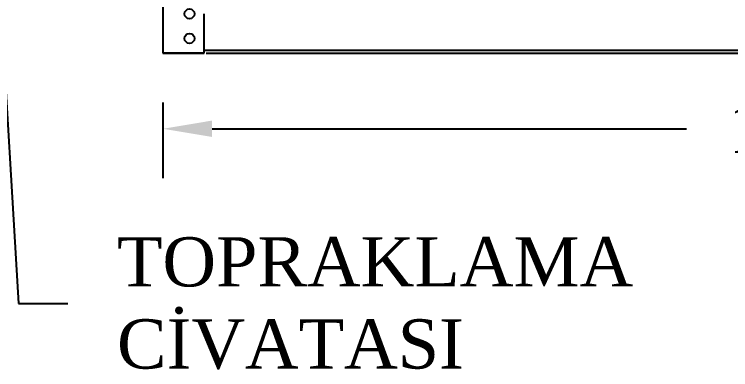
# Model space of a CAD drawing. Header units: metres. Extents: x 665631 to 671054, y 4275967 to 4279024.
# Drawn here: x 666569.7 to 666659, y 4276410.3 to 4276454.5 of the extents above; entities that cross this region are included whole.
import ezdxf

# ---------------------------------------------------------------- set-up
doc = ezdxf.new("R2010")
doc.units = ezdxf.units.M
doc.layers.get('0').update_dxf_attribs({"color": 5, "lineweight": 0})
doc.layers.add('AFB ANTED', color=7, linetype='Continuous')
doc.layers.add('Viewport', color=7, linetype='Continuous')
doc.styles.get("Standard").update_dxf_attribs({"font": 'times.ttf'})
doc.dimstyles.new('ISO-25', dxfattribs={"dimtxt": 2.5, "dimasz": 2.5, "dimexe": 1.25, "dimexo": 0.625, "dimtad": 1, "dimtxsty": 'Standard', "dimcen": 2.5, "dimadec": 0, "dimazin": 0, "dimtfac": 1, "dimtmove": 0, "dimatfit": 3, "dimfxl": 1, "dimarcsym": 0})

# ---------------------------------------------------------------- blocks, each defined once
blk = doc.blocks.new('*D99')
at = {"color": 2, "linetype": 'Continuous', "lineweight": -2, "transparency": 16777216}
for p, q in [((-65220.35, -1037.97), (-65220.35, -1114.66)), ((-63920.35, -1037.97), (-63920.35, -1114.66)), ((-65170.35, -1064.66), (-64688.53, -1064.66)), ((-63970.35, -1064.66), (-64452.16, -1064.66))]:
    blk.add_line(p, q, dxfattribs=at)
at = {"color": 2, "linetype": 'Continuous', "lineweight": 30, "transparency": 16777216}
for points in [[(-65170.35, -1056.32), (-65170.35, -1072.99), (-65220.35, -1064.66)], [(-63970.35, -1056.32), (-63970.35, -1072.99), (-63920.35, -1064.66)]]:
    blk.add_solid(points, dxfattribs=at)
at = {"layer": 'Defpoints', "color": 0, "linetype": 'Continuous', "lineweight": 30, "transparency": 16777216}
for p in [(-65220.35, -987.97, 74), (-63920.35, -987.97, 74), (-63920.35, -1064.66)]:
    blk.add_point(p, dxfattribs=at)
at = {"color": 2, "linetype": 'Continuous', "transparency": 16777216, "insert": (-64570.35, -1064.66), "char_height": 50, "attachment_point": 5}
blk.add_mtext('1300', dxfattribs=at)
blk = doc.blocks.new('ANO DETAYI')
at = {"linetype": 'ByBlock', "lineweight": 25, "ltscale": 2.5}
for p, q in [((-65220.346, 794.025, 148), (-65220.346, -987.975, 148)), ((-65220.346, -952.975, 148), (-65220.346, -952.975, 148)), ((-65220.346, -952.975, 148), (-65220.346, -952.975, 148)), ((-65220.346, -952.975, 148), (-65220.346, -987.975, 148)), ((-65178.346, -987.975, 148), (-65178.346, -947.975, 148)), ((-65178.346, -987.975, 148), (-65220.346, -987.975, 148)), ((-65220.346, -987.975, 148), (-65178.346, -987.975, 148)), ((-65178.346, -984.975, 148), (-63962.346, -984.975, 148))]:
    blk.add_line(p, q, dxfattribs=at)
for q in [(-65178.346, -948.975, 148), (-65202.346, -987.975, 148)]:
    blk.add_line((-65178.346, -987.975, 148), q)
at = {"color": 7, "linetype": 'Continuous'}
blk.add_line((-65176.346, -987.975, 74), (-63960.346, -987.975, 74), dxfattribs=at)
at = {"linetype": 'Continuous'}
for centre in [(-65193.346, -947.975, 148), (-65193.346, -972.975, 148)]:
    blk.add_circle(centre, 5, dxfattribs=at)
at = {"layer": 'Viewport'}
blk.add_line((-65220.346, -987.975, 148), (-65178.346, -987.975, 148), dxfattribs=at)
at = {"layer": 'AFB ANTED', "color": 2, "insert": (-65267, -1241.975, 111), "char_height": 50, "attachment_point": 4}
blk.add_mtext('TOPRAKLAMA\\PCİVATASI', dxfattribs=at)
at = {"color": 7, "linetype": 'Continuous'}
dim = blk.add_linear_dim(base=(-63920.346, -1064.658, 74), p1=(-65220.346, -987.975, 148), p2=(-63920.346, -987.975, 148), dimstyle='ISO-25', override={"dimtxt": 50, "dimasz": 50, "dimexe": 50, "dimexo": 50, "dimgap": 50, "dimtad": 0, "dimcen": 50, "dimclrd": 2, "dimclre": 2, "dimclrt": 2}, dxfattribs=at)
dim.commit()
dim.dimension.update_dxf_attribs({"geometry": '*D99', "text_midpoint": (-64570.346, -1064.658, 74)})
at = {"layer": 'AFB ANTED', "color": 4, "annotation_type": 0, "has_hookline": 1, "hookline_direction": 0, "text_width": 509.661}
blk.add_leader([(-65536.458, -762.475, 111), (-65401.356, -676.171, 111), (-65367, -1241.975, 111), (-65317, -1241.975, 111)], dimstyle='ISO-25', override={"dimtxt": 50, "dimasz": 50, "dimexe": 50, "dimexo": 50, "dimgap": 50, "dimtad": 0, "dimcen": 50, "dimclrd": 2, "dimclre": 2, "dimclrt": 2}, dxfattribs=at)

msp = doc.modelspace()

# ---------------------------------------------------------------- block references
at = {"layer": 'AFB ANTED', "color": 4, "xscale": 0.1226459346474079, "yscale": 0.1226459346474079, "zscale": 0.1226459346474079}
msp.add_blockref('ANO DETAYI', (674587.273, 4276570.864), dxfattribs=at)

doc.saveas('drawing.dxf')
